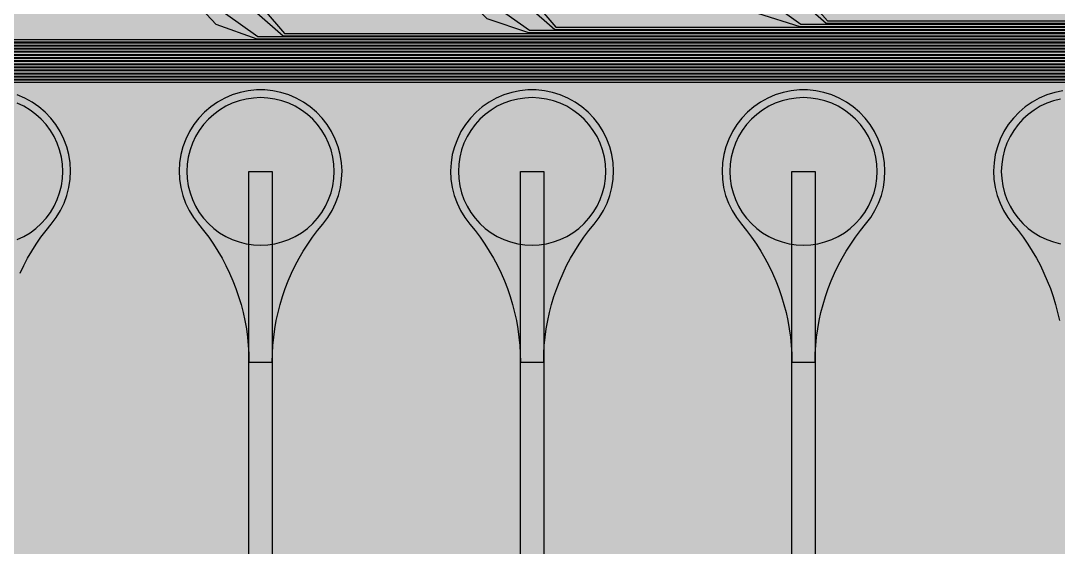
# Model space of a CAD drawing. Header units: metres. Extents: x -7231 to 10969, y -37556 to 1873.
# Drawn here: x 5872 to 7210, y -29525 to -28847 of the extents above; entities that cross this region are included whole.
import ezdxf

# ---------------------------------------------------------------- set-up
doc = ezdxf.new("R2010")
doc.units = ezdxf.units.M
for name, color, linetype in [('Metal1', 4, 'CONTINUOUS'), ('Metal2', 3, 'CONTINUOUS'), ('Polyimide', 7, 'CONTINUOUS'), ('Polyimide_Negative', 5, 'CONTINUOUS')]:
    doc.layers.add(name, color=color, linetype=linetype)

msp = doc.modelspace()

# ---------------------------------------------------------------- hatches: boundary and pattern name
at = {"layer": 'Polyimide'}
msp.add_hatch(color=7, dxfattribs=at).paths.add_polyline_path([(4065.7, -468), (4066.7, -502), (4068.5, -536), (4071.4, -570), (4075.5, -604), (4081, -638), (4088, -672), (4096.5, -706), (4106.6, -740), (4118.3, -774), (4131.6, -808), (4146.5, -842), (4162.9, -876), (4180.7, -910), (4199.8, -944), (4220.2, -978), (4241.7, -1012), (4264.2, -1046), (4287.5, -1080), (4311.5, -1114), (4336, -1148), (4360.9, -1182), (4385.9, -1216), (4410.9, -1250), (4435.7, -1284), (4460.2, -1318), (4484.2, -1352), (4507.5, -1385.9), (4530, -1419.9), (4551.5, -1453.9), (4571.9, -1487.9), (4591.1, -1521.9), (4608.9, -1555.9), (4625.3, -1589.9), (4640.1, -1623.9), (4653.4, -1657.9), (4665.1, -1691.9), (4675.2, -1725.9), (4683.7, -1759.9), (4690.7, -1793.9), (4696.2, -1827.9), (4700.3, -1861.9), (4703.2, -1895.9), (4705.1, -1929.9), (4706.1, -1963.9), (4706.4, -1997.9), (4706.5, -2031.9), (4706.5, -4793), (4710, -4838.4), (4720.2, -4882.7), (4737.1, -4925), (4760.1, -4964.2), (4788.9, -4999.5), (4822.6, -5030), (4860.5, -5055.1), (4901.8, -5074.2), (4901.8, -5074.2), (4970.7, -5105.2), (5034.7, -5145.3), (5092.8, -5193.5), (5143.8, -5249.2), (5186.9, -5311.2), (5221.2, -5378.4), (5246.2, -5449.7), (5261.4, -5523.7), (5266.5, -5599), (5261.4, -5674.3), (5246.2, -5748.3), (5221.2, -5819.6), (5186.9, -5886.8), (5143.8, -5948.8), (5092.8, -6004.5), (5034.7, -6052.7), (4970.7, -6092.8), (4901.8, -6123.8), (4860.5, -6142.9), (4822.6, -6168), (4788.9, -6198.5), (4760.1, -6233.8), (4737.1, -6273), (4720.2, -6315.3), (4710, -6359.6), (4706.5, -6405), (4706.5, -9221.5), (4710, -9266.9), (4720.2, -9311.2), (4737.1, -9353.5), (4760.1, -9392.7), (4788.9, -9428), (4822.6, -9458.5), (4860.5, -9483.6), (4901.8, -9502.7), (4970.7, -9533.7), (5034.7, -9573.8), (5092.8, -9622), (5143.8, -9677.7), (5186.9, -9739.7), (5221.2, -9806.9), (5246.2, -9878.2), (5261.4, -9952.2), (5266.5, -10027.5), (5261.4, -10102.8), (5246.2, -10176.8), (5221.2, -10248.1), (5186.9, -10315.3), (5143.8, -10377.3), (5092.8, -10433), (5034.7, -10481.2), (4970.7, -10521.3), (4901.8, -10552.3), (4860.5, -10571.4), (4822.6, -10596.5), (4788.9, -10627), (4760.1, -10662.3), (4737.1, -10701.5), (4720.2, -10743.8), (4710, -10788.1), (4706.5, -10833.5), (4706.5, -13650), (4710, -13695.4), (4720.2, -13739.7), (4737.1, -13782), (4760.1, -13821.2), (4788.9, -13856.5), (4822.6, -13887), (4860.5, -13912.1), (4901.8, -13931.2), (4970.7, -13962.2), (5034.7, -14002.2), (5092.8, -14050.5), (5143.8, -14106.2), (5186.9, -14168.2), (5221.2, -14235.4), (5246.2, -14306.7), (5261.4, -14380.7), (5266.5, -14456), (5261.4, -14531.3), (5246.2, -14605.3), (5221.2, -14676.5), (5186.9, -14743.8), (5143.8, -14805.8), (5092.8, -14861.5), (5034.7, -14909.7), (4970.7, -14949.8), (4901.8, -14980.8), (4860.5, -14999.9), (4822.6, -15025), (4788.9, -15055.5), (4760.1, -15090.8), (4737.1, -15130), (4720.2, -15172.3), (4710, -15216.6), (4706.5, -15262), (4706.5, -15456), (4720.9, -15750), (4764.1, -16041.3), (4835.7, -16326.8), (4934.9, -16604), (5060.7, -16870.2), (5212.1, -17122.7), (5387.5, -17359.2), (5585.2, -17577.3), (5803.3, -17775), (6039.8, -17950.4), (6292.3, -18101.8), (6558.4, -18227.6), (6835.6, -18326.8), (7121.2, -18398.3), (7412.4, -18441.5), (7706.5, -18456), (9969, -18456), (10047.4, -18459.8), (10125.1, -18471.4), (10201.2, -18490.4), (10275.2, -18516.9), (10346.1, -18550.5), (10413.5, -18590.8), (10476.5, -18637.6), (10534.7, -18690.3), (10587.4, -18748.5), (10634.2, -18811.5), (10674.5, -18878.9), (10708.1, -18949.8), (10734.6, -19023.8), (10753.6, -19099.9), (10765.2, -19177.6), (10769, -19256), (10769, -20895.8), (10730.2, -20951.4), (10694.6, -21009.1), (10662.2, -21068.6), (10633.2, -21129.9), (10607.6, -21192.7), (10585.5, -21256.7), (10566.9, -21322), (10552, -21388.1), (10540.8, -21455), (10533.4, -21522.3), (10529.6, -21590), (10529.6, -21657.8), (10533.4, -21725.5), (10540.8, -21792.9), (10552, -21859.7), (10566.9, -21925.9), (10585.5, -21991.1), (10607.6, -22055.2), (10633.2, -22117.9), (10662.2, -22179.2), (10694.6, -22238.7), (10730.2, -22296.4), (10769, -22352), (10769, -32454.2), (10728.7, -32510.5), (10691.7, -32568.9), (10658, -32629.3), (10627.8, -32691.6), (10601.2, -32755.4), (10578.2, -32820.7), (10558.9, -32887.1), (10543.4, -32954.5), (10531.8, -33022.7), (10524, -33091.4), (10520.1, -33160.5), (10520.1, -33229.7), (10524, -33298.8), (10531.8, -33367.5), (10543.4, -33435.7), (10558.9, -33503.1), (10578.2, -33569.5), (10601.2, -33634.8), (10627.8, -33698.6), (10658, -33760.8), (10691.7, -33821.3), (10728.7, -33879.7), (10769, -33936), (10769, -36556), (10765.2, -36634.4), (10753.6, -36712.1), (10734.6, -36788.2), (10708.1, -36862.1), (10674.5, -36933.1), (10634.2, -37000.5), (10587.4, -37063.5), (10534.7, -37121.7), (10476.5, -37174.4), (10413.5, -37221.2), (10346.1, -37261.5), (10275.2, -37295.1), (10201.2, -37321.6), (10125.1, -37340.6), (10047.4, -37352.1), (9969, -37356), (-6231, -37356), (-6309.4, -37352.1), (-6387.1, -37340.6), (-6463.2, -37321.6), (-6537.2, -37295.1), (-6608.1, -37261.5), (-6675.5, -37221.2), (-6738.5, -37174.4), (-6796.7, -37121.7), (-6849.4, -37063.5), (-6896.2, -37000.5), (-6936.5, -36933.1), (-6970.1, -36862.1), (-6996.6, -36788.2), (-7015.6, -36712.1), (-7027.2, -36634.4), (-7031, -36556), (-7031, -33936), (-6990.7, -33879.8), (-6953.7, -33821.3), (-6920, -33760.9), (-6889.8, -33698.6), (-6863.2, -33634.8), (-6840.2, -33569.5), (-6820.9, -33503.1), (-6805.4, -33435.7), (-6793.7, -33367.5), (-6785.9, -33298.8), (-6782, -33229.7), (-6782, -33160.5), (-6785.9, -33091.4), (-6793.7, -33022.7), (-6805.4, -32954.5), (-6820.9, -32887.1), (-6840.2, -32820.6), (-6863.2, -32755.4), (-6889.8, -32691.5), (-6920, -32629.3), (-6953.7, -32568.9), (-6990.7, -32510.4), (-7031, -32454.2), (-7031, -22364.8), (-6990.7, -22308.6), (-6953.7, -22250.1), (-6920, -22189.7), (-6889.8, -22127.5), (-6863.2, -22063.6), (-6840.2, -21998.4), (-6820.9, -21931.9), (-6805.4, -21864.5), (-6793.7, -21796.3), (-6785.9, -21727.6), (-6782, -21658.5), (-6782, -21589.3), (-6785.9, -21520.3), (-6793.7, -21451.5), (-6805.4, -21383.3), (-6820.9, -21315.9), (-6840.2, -21249.5), (-6863.2, -21184.2), (-6889.8, -21120.4), (-6920, -21058.1), (-6953.7, -20997.7), (-6990.7, -20939.3), (-7031, -20883), (-7031, -19256), (-7027.2, -19177.6), (-7015.6, -19099.9), (-6996.6, -19023.8), (-6970.1, -18949.8), (-6936.5, -18878.9), (-6896.2, -18811.5), (-6849.4, -18748.5), (-6796.7, -18690.3), (-6738.5, -18637.6), (-6675.5, -18590.8), (-6608.1, -18550.5), (-6537.2, -18516.9), (-6463.2, -18490.4), (-6387.1, -18471.4), (-6309.4, -18459.8), (-6231, -18456), (-3968.5, -18456), (-3674.4, -18441.5), (-3383.2, -18398.3), (-3097.6, -18326.8), (-2820.4, -18227.6), (-2554.3, -18101.8), (-2301.8, -17950.4), (-2065.3, -17775), (-1847.2, -17577.3), (-1649.5, -17359.2), (-1474.1, -17122.7), (-1322.7, -16870.2), (-1196.9, -16604), (-1097.7, -16326.8), (-1026.1, -16041.3), (-982.9, -15750), (-968.5, -15456), (-968.5, -15262), (-972, -15216.6), (-982.2, -15172.3), (-999.1, -15130), (-1022.1, -15090.8), (-1050.9, -15055.5), (-1084.6, -15025), (-1122.5, -14999.9), (-1163.8, -14980.8), (-1232.7, -14949.8), (-1296.7, -14909.7), (-1354.8, -14861.5), (-1405.8, -14805.8), (-1448.9, -14743.8), (-1483.2, -14676.5), (-1508.2, -14605.3), (-1523.4, -14531.3), (-1528.5, -14456), (-1523.4, -14380.7), (-1508.2, -14306.7), (-1483.2, -14235.4), (-1448.9, -14168.2), (-1405.8, -14106.2), (-1354.8, -14050.5), (-1296.7, -14002.2), (-1232.7, -13962.2), (-1163.8, -13931.2), (-1122.5, -13912.1), (-1084.6, -13887), (-1050.9, -13856.5), (-1022.1, -13821.2), (-999.1, -13782), (-982.2, -13739.7), (-972, -13695.4), (-968.5, -13650), (-968.5, -12309.6), (-972, -12264.3), (-982.2, -12219.9), (-999.1, -12177.7), (-1022.1, -12138.5), (-1050.9, -12103.2), (-1084.6, -12072.6), (-1122.5, -12047.5), (-1163.8, -12028.5), (-1232.7, -11997.4), (-1296.7, -11957.4), (-1354.8, -11909.1), (-1405.8, -11853.5), (-1448.9, -11791.5), (-1483.2, -11724.2), (-1508.2, -11653), (-1523.4, -11579), (-1528.5, -11503.7), (-1523.4, -11428.3), (-1508.2, -11354.4), (-1483.2, -11283.1), (-1448.9, -11215.9), (-1405.8, -11153.8), (-1354.8, -11098.2), (-1296.7, -11049.9), (-1232.7, -11009.9), (-1163.8, -10978.8), (-1122.5, -10959.8), (-1084.6, -10934.7), (-1050.9, -10904.1), (-1022.1, -10868.9), (-999.1, -10829.6), (-982.2, -10787.4), (-972, -10743), (-968.5, -10697.7), (-968.5, -9357.3), (-972, -9311.9), (-982.2, -9267.6), (-999.1, -9225.4), (-1022.1, -9186.1), (-1050.9, -9150.8), (-1084.6, -9120.3), (-1122.5, -9095.2), (-1163.8, -9076.2), (-1163.8, -9076.2), (-1232.7, -9045.1), (-1296.7, -9005.1), (-1354.8, -8956.8), (-1405.8, -8901.1), (-1448.9, -8839.1), (-1483.2, -8771.9), (-1508.2, -8700.6), (-1523.4, -8626.7), (-1528.5, -8551.3), (-1523.4, -8476), (-1508.2, -8402), (-1483.2, -8330.8), (-1448.9, -8263.5), (-1405.8, -8201.5), (-1354.8, -8145.9), (-1296.7, -8097.6), (-1232.7, -8057.6), (-1163.8, -8026.5), (-1163.8, -8026.5), (-1122.5, -8007.4), (-1084.6, -7982.4), (-1050.9, -7951.8), (-1022.1, -7916.5), (-999.1, -7877.3), (-982.2, -7835), (-972, -7790.7), (-968.5, -7745.4), (-968.5, -6405), (-972, -6359.6), (-982.2, -6315.3), (-999.1, -6273), (-1022.1, -6233.8), (-1050.9, -6198.5), (-1084.6, -6168), (-1122.5, -6142.9), (-1163.8, -6123.8), (-1163.8, -6123.8), (-1232.7, -6092.8), (-1296.7, -6052.7), (-1354.8, -6004.5), (-1405.8, -5948.8), (-1448.9, -5886.8), (-1483.2, -5819.6), (-1508.2, -5748.3), (-1523.4, -5674.3), (-1528.5, -5599), (-1523.4, -5523.7), (-1508.2, -5449.7), (-1483.2, -5378.4), (-1448.9, -5311.2), (-1405.8, -5249.2), (-1354.8, -5193.5), (-1296.7, -5145.3), (-1232.7, -5105.2), (-1163.8, -5074.2), (-1163.8, -5074.2), (-1122.5, -5055.1), (-1084.6, -5030), (-1050.9, -4999.5), (-1022.1, -4964.2), (-999.1, -4925), (-982.2, -4882.7), (-972, -4838.4), (-968.5, -4793), (-968.5, -2031.9), (-968.4, -1997.9), (-968.1, -1963.9), (-967.1, -1929.9), (-965.2, -1895.9), (-962.2, -1861.9), (-958, -1827.9), (-952.4, -1793.9), (-945.3, -1759.9), (-936.6, -1725.9), (-926.4, -1691.9), (-914.4, -1657.9), (-900.9, -1623.9), (-885.7, -1589.9), (-869.1, -1555.9), (-850.9, -1521.9), (-831.4, -1487.9), (-810.6, -1453.9), (-788.7, -1419.9), (-765.8, -1385.9), (-742.1, -1352), (-717.6, -1318), (-692.7, -1284), (-667.4, -1250), (-641.9, -1216), (-616.4, -1182), (-591.1, -1148), (-566.1, -1114), (-541.7, -1080), (-517.9, -1046), (-495, -1012), (-473.1, -978), (-452.4, -944), (-432.8, -910), (-414.7, -876), (-398, -842), (-382.9, -808), (-369.3, -774), (-357.4, -740), (-347.1, -706), (-338.4, -672), (-331.3, -638), (-325.7, -604), (-321.5, -570), (-318.6, -536), (-316.7, -502), (-315.7, -468), (-315.3, -434), (-315.2, -400), (-315.2, 401), (-315.2, 451), (-315.2, 1644), (-270.2, 1644), (-270, 1637.1), (-269.4, 1630.3), (-268.2, 1623.5), (-266.7, 1616.8), (-264.7, 1610.2), (-262.3, 1603.8), (-259.4, 1597.6), (-256.2, 1591.5), (-252.6, 1585.7), (-248.6, 1580.1), (-244.2, 1574.8), (-239.5, 1569.8), (-234.5, 1565.1), (-229.2, 1560.7), (-223.6, 1556.7), (-217.8, 1553.1), (-211.7, 1549.8), (-205.4, 1547), (-199, 1544.6), (-192.4, 1542.6), (-185.7, 1541), (-179, 1539.9), (-172.1, 1539.2), (-165.2, 1539), (-158.4, 1539.2), (-151.5, 1539.9), (-144.8, 1541), (-138.1, 1542.6), (-131.5, 1544.6), (-125.1, 1547), (-118.8, 1549.8), (-112.8, 1553.1), (-106.9, 1556.7), (-101.3, 1560.7), (-96, 1565.1), (-91, 1569.8), (-86.3, 1574.8), (-81.9, 1580.1), (-77.9, 1585.7), (-74.3, 1591.5), (-71.1, 1597.6), (-68.2, 1603.8), (-65.8, 1610.2), (-63.8, 1616.8), (-62.3, 1623.5), (-61.1, 1630.3), (-60.5, 1637.1), (-60.2, 1644), (1853, 1644), (1853, 1573), (3815.2, 1573), (3815.5, 1579.5), (3816.1, 1586.1), (3817.2, 1592.5), (3818.7, 1598.9), (3820.6, 1605.1), (3822.9, 1611.3), (3825.6, 1617.2), (3828.6, 1623), (3832.1, 1628.6), (3835.9, 1633.9), (3840.1, 1638.9), (3844.5, 1643.7), (3849.3, 1648.2), (3854.4, 1652.3), (3859.7, 1656.1), (3865.2, 1659.6), (3871, 1662.7), (3877, 1665.4), (3883.1, 1667.7), (3889.4, 1669.6), (3895.7, 1671.1), (3902.2, 1672.1), (3908.7, 1672.8), (3915.2, 1673), (3921.8, 1672.8), (3928.3, 1672.1), (3934.8, 1671.1), (3941.1, 1669.6), (3947.4, 1667.7), (3953.5, 1665.4), (3959.5, 1662.7), (3965.2, 1659.6), (3970.8, 1656.1), (3976.1, 1652.3), (3981.2, 1648.2), (3986, 1643.7), (3990.4, 1638.9), (3994.6, 1633.9), (3998.4, 1628.6), (4001.9, 1623), (4004.9, 1617.2), (4007.6, 1611.3), (4009.9, 1605.1), (4011.8, 1598.9), (4013.3, 1592.5), (4014.4, 1586.1), (4015, 1579.5), (4015.2, 1573), (4065.2, 1573), (4065.2, 451), (4065.2, 401), (4065.2, -400), (4065.3, -434), (4065.7, -468)])

# ---------------------------------------------------------------- linework, layer by layer
at = {"layer": 'Metal1'}
for points in [[(2432.8, -19211.9), (2432.8, -30154.3), (2461.7, -30183.2), (9402.8, -30183.2), (9431.8, -30154.3), (9431.8, -28879.7), (9402.8, -28850.7), (6910.8, -28850.7), (6876.7, -28821), (6866.5, -28675.3), (6866.5, -27931), (6896.5, -27931), (6896.5, -28675.3), (6886.3, -28817), (6912.2, -28847.2), (9404.2, -28847.2), (9435.2, -28878.3), (9435.2, -30155.7), (9404.2, -30186.8), (2460.3, -30186.8), (2429.2, -30155.7), (2429.2, -19211.9)], [(2440.8, -19211.9), (2440.8, -30146.3), (2469.7, -30175.2), (9394.8, -30175.2), (9423.8, -30146.3), (9423.8, -28887.7), (9394.8, -28858.8), (6560.8, -28858.8), (6526.8, -28829), (6516.5, -28681.7), (6516.5, -27931), (6546.5, -27931), (6546.5, -28681.7), (6536.2, -28825), (6562.2, -28855.2), (9396.2, -28855.2), (9427.3, -28886.3), (9427.3, -30147.7), (9396.2, -30178.7), (2468.3, -30178.7), (2437.2, -30147.7), (2437.2, -19211.9)], [(2448.7, -19211.9), (2448.7, -30138.3), (2477.7, -30167.2), (9386.8, -30167.2), (9415.8, -30138.3), (9415.8, -28895.7), (9386.8, -28866.8), (6210.8, -28866.8), (6176.8, -28837), (6166.5, -28688.1), (6166.5, -27931), (6196.5, -27931), (6196.5, -28688.1), (6186.2, -28833), (6212.2, -28863.2), (9388.2, -28863.2), (9419.2, -28894.3), (9419.2, -30139.7), (9388.2, -30170.7), (2476.3, -30170.7), (2445.2, -30139.7), (2445.2, -19211.9)], [(2456.7, -19211.9), (2456.7, -30130.3), (2485.7, -30159.2), (9378.8, -30159.2), (9407.8, -30130.3), (9407.8, -28903.7), (9378.8, -28874.7), (5860.8, -28874.7), (5826.8, -28844.9), (5816.5, -28694.5), (5816.5, -27931), (5846.5, -27931), (5846.5, -28694.5), (5836.2, -28841.1), (5862.2, -28871.2), (9380.2, -28871.2), (9411.3, -28902.3), (9411.3, -30131.7), (9380.2, -30162.7), (2484.3, -30162.7), (2453.2, -30131.7), (2453.2, -19211.9)], [(2464.7, -19211.9), (2464.7, -30122.3), (2493.7, -30151.2), (9370.8, -30151.2), (9399.8, -30122.3), (9399.8, -28911.7), (9370.8, -28882.7), (5510.8, -28882.7), (5476.8, -28852.9), (5466.5, -28700.9), (5466.5, -27931), (5496.5, -27931), (5496.5, -28700.9), (5486.2, -28849.1), (5512.2, -28879.2), (9372.2, -28879.2), (9403.2, -28910.3), (9403.2, -30123.7), (9372.2, -30154.8), (2492.3, -30154.8), (2461.2, -30123.7), (2461.2, -19211.9)], [(2472.7, -19211.9), (2472.7, -30114.3), (2501.7, -30143.2), (9362.8, -30143.2), (9391.8, -30114.3), (9391.8, -28919.7), (9362.8, -28890.8), (5160.8, -28890.8), (5126.9, -28860.9), (5116.5, -28707.3), (5116.5, -27931), (5146.5, -27931), (5146.5, -28707.3), (5136.1, -28857.1), (5162.2, -28887.2), (9364.2, -28887.2), (9395.3, -28918.3), (9395.3, -30115.7), (9364.2, -30146.7), (2500.3, -30146.7), (2469.2, -30115.7), (2469.2, -19211.9)], [(2480.7, -19211.9), (2480.7, -30106.3), (2509.7, -30135.2), (9354.8, -30135.2), (9383.8, -30106.3), (9383.8, -28927.7), (9354.8, -28898.8), (4810.8, -28898.8), (4776.9, -28868.9), (4766.5, -28713.7), (4766.5, -27931), (4796.5, -27931), (4796.5, -28713.7), (4786.1, -28865.1), (4812.2, -28895.2), (9356.2, -28895.2), (9387.2, -28926.3), (9387.2, -30107.7), (9356.2, -30138.7), (2508.3, -30138.7), (2477.2, -30107.7), (2477.2, -19211.9)], [(2488.7, -19211.9), (2488.7, -30098.3), (2517.7, -30127.2), (9346.8, -30127.2), (9375.8, -30098.3), (9375.8, -28935.7), (9346.8, -28906.7), (4460.8, -28906.7), (4426.9, -28876.9), (4416.5, -28720.1), (4416.5, -27931), (4446.5, -27931), (4446.5, -28720.1), (4436.1, -28873.1), (4462.2, -28903.2), (9348.2, -28903.2), (9379.3, -28934.3), (9379.3, -30099.7), (9348.2, -30130.7), (2516.3, -30130.7), (2485.2, -30099.7), (2485.2, -19211.9)], [(2496.7, -19211.9), (2496.7, -30090.3), (2525.7, -30119.2), (9338.8, -30119.2), (9367.8, -30090.3), (9367.8, -28943.7), (9338.8, -28914.7), (4110.8, -28914.7), (4076.9, -28884.9), (4066.5, -28726.5), (4066.5, -27931), (4096.5, -27931), (4096.5, -28726.5), (4086.1, -28881.1), (4112.2, -28911.2), (9340.2, -28911.2), (9371.2, -28942.3), (9371.2, -30091.7), (9340.2, -30122.8), (2524.3, -30122.8), (2493.2, -30091.7), (2493.2, -19211.9)], [(2504.7, -19211.9), (2504.7, -30082.3), (2533.7, -30111.2), (9330.8, -30111.2), (9359.8, -30082.3), (9359.8, -28951.7), (9330.8, -28922.8), (3760.8, -28922.8), (3726.9, -28892.9), (3716.5, -28732.9), (3716.5, -27931), (3746.5, -27931), (3746.5, -28732.9), (3736.1, -28889.1), (3762.2, -28919.2), (9332.2, -28919.2), (9363.3, -28950.3), (9363.3, -30083.7), (9332.2, -30114.7), (2532.3, -30114.7), (2501.2, -30083.7), (2501.2, -19211.9)], [(2560.7, -19211.9), (2560.7, -30026.3), (2589.7, -30055.2), (6850.8, -30055.2), (6877, -30025.1), (6866.5, -29863.7), (6866.5, -29041), (6896.5, -29041), (6896.5, -29863.7), (6886, -30028.9), (6852.2, -30058.8), (2588.3, -30058.8), (2557.2, -30027.7), (2557.2, -19211.9)], [(2568.7, -19211.9), (2568.7, -30018.3), (2597.7, -30047.2), (6500.8, -30047.2), (6527, -30017.1), (6516.5, -29857.3), (6516.5, -29041), (6546.5, -29041), (6546.5, -29857.3), (6536, -30020.9), (6502.2, -30050.8), (2596.3, -30050.8), (2565.2, -30019.7), (2565.2, -19211.9)], [(2576.7, -19211.9), (2576.7, -30010.3), (2605.7, -30039.2), (6150.8, -30039.2), (6177, -30009.1), (6166.5, -29850.9), (6166.5, -29041), (6196.5, -29041), (6196.5, -29850.9), (6186, -30012.9), (6152.2, -30042.7), (2604.3, -30042.7), (2573.2, -30011.7), (2573.2, -19211.9)], [(5871.5, -29172.1), (5876.1, -29162.4), (5881.2, -29152.9), (5886.6, -29143.6), (5892.3, -29134.6), (5898.4, -29125.8), (5904.9, -29117.2), (5911.6, -29108.9), (5918.1, -29100.4), (5923.6, -29091.4), (5928.2, -29081.8), (5931.9, -29071.9), (5934.5, -29061.6), (5936, -29051.1), (5936.5, -29040.5), (5935.9, -29029.9), (5934.3, -29019.4), (5931.6, -29009.2), (5927.8, -28999.3), (5923.1, -28989.8), (5917.5, -28980.8), (5911, -28972.4), (5903.7, -28964.7), (5895.6, -28957.8), (5886.9, -28951.8), (5877.6, -28946.7), (5867.9, -28942.5)], [(7215.6, -28937.2), (7205.3, -28939.3), (7195.1, -28942.5), (7185.4, -28946.7), (7176.1, -28951.8), (7167.4, -28957.8), (7159.3, -28964.7), (7152, -28972.4), (7145.5, -28980.8), (7139.9, -28989.8), (7135.2, -28999.3), (7131.4, -29009.2), (7128.7, -29019.4), (7127.1, -29029.9), (7126.5, -29040.5), (7127, -29051.1), (7128.5, -29061.6), (7131.1, -29071.9), (7134.8, -29081.8), (7139.4, -29091.4), (7144.9, -29100.4), (7151.4, -29108.9), (7158.1, -29117.2), (7164.6, -29125.8), (7170.7, -29134.6), (7176.4, -29143.6), (7181.8, -29152.9), (7186.9, -29162.4), (7191.5, -29172.1), (7195.8, -29181.9), (7199.7, -29191.9), (7203.2, -29202.1), (7206.3, -29212.4), (7209, -29222.7), (7211.3, -29233.2)]]:
    msp.add_lwpolyline(points, dxfattribs=at)
for points in [[(6196.5, -29286.6), (6196.7, -29275.8), (6197.3, -29265.1), (6198.4, -29254.4), (6199.8, -29243.8), (6201.7, -29233.2), (6204, -29222.7), (6206.7, -29212.4), (6209.8, -29202.1), (6213.3, -29191.9), (6217.2, -29181.9), (6221.5, -29172.1), (6226.1, -29162.4), (6231.2, -29152.9), (6236.6, -29143.6), (6242.3, -29134.6), (6248.4, -29125.8), (6254.9, -29117.2), (6261.6, -29108.9), (6268.1, -29100.4), (6273.6, -29091.4), (6278.2, -29081.8), (6281.9, -29071.9), (6284.5, -29061.6), (6286, -29051.1), (6286.5, -29040.5), (6285.9, -29029.9), (6284.3, -29019.4), (6281.6, -29009.2), (6277.8, -28999.3), (6273.1, -28989.8), (6267.5, -28980.8), (6261, -28972.4), (6253.7, -28964.7), (6245.6, -28957.8), (6236.9, -28951.8), (6227.6, -28946.7), (6217.9, -28942.5), (6207.7, -28939.3), (6197.4, -28937.2), (6186.8, -28936.1), (6176.2, -28936.1), (6165.6, -28937.2), (6155.3, -28939.3), (6145.1, -28942.5), (6135.4, -28946.7), (6126.1, -28951.8), (6117.4, -28957.8), (6109.3, -28964.7), (6102, -28972.4), (6095.5, -28980.8), (6089.9, -28989.8), (6085.2, -28999.3), (6081.4, -29009.2), (6078.7, -29019.4), (6077.1, -29029.9), (6076.5, -29040.5), (6077, -29051.1), (6078.5, -29061.6), (6081.1, -29071.9), (6084.8, -29081.8), (6089.4, -29091.4), (6094.9, -29100.4), (6101.4, -29108.9), (6108.1, -29117.2), (6114.6, -29125.8), (6120.7, -29134.6), (6126.4, -29143.6), (6131.8, -29152.9), (6136.9, -29162.4), (6141.5, -29172.1), (6145.8, -29181.9), (6149.7, -29191.9), (6153.2, -29202.1), (6156.3, -29212.4), (6159, -29222.7), (6161.3, -29233.2), (6163.2, -29243.8), (6164.6, -29254.4), (6165.7, -29265.1), (6166.3, -29275.8), (6166.5, -29286.6), (6196.5, -29286.6)], [(6546.5, -29286.6), (6546.7, -29275.8), (6547.3, -29265.1), (6548.4, -29254.4), (6549.8, -29243.8), (6551.7, -29233.2), (6554, -29222.7), (6556.7, -29212.4), (6559.8, -29202.1), (6563.3, -29191.9), (6567.2, -29181.9), (6571.5, -29172.1), (6576.1, -29162.4), (6581.2, -29152.9), (6586.6, -29143.6), (6592.3, -29134.6), (6598.4, -29125.8), (6604.9, -29117.2), (6611.6, -29108.9), (6618.1, -29100.4), (6623.6, -29091.4), (6628.2, -29081.8), (6631.9, -29071.9), (6634.5, -29061.6), (6636, -29051.1), (6636.5, -29040.5), (6635.9, -29029.9), (6634.3, -29019.4), (6631.6, -29009.2), (6627.8, -28999.3), (6623.1, -28989.8), (6617.5, -28980.8), (6611, -28972.4), (6603.7, -28964.7), (6595.6, -28957.8), (6586.9, -28951.8), (6577.6, -28946.7), (6567.9, -28942.5), (6557.7, -28939.3), (6547.4, -28937.2), (6536.8, -28936.1), (6526.2, -28936.1), (6515.6, -28937.2), (6505.3, -28939.3), (6495.1, -28942.5), (6485.4, -28946.7), (6476.1, -28951.8), (6467.4, -28957.8), (6459.3, -28964.7), (6452, -28972.4), (6445.5, -28980.8), (6439.9, -28989.8), (6435.2, -28999.3), (6431.4, -29009.2), (6428.7, -29019.4), (6427.1, -29029.9), (6426.5, -29040.5), (6427, -29051.1), (6428.5, -29061.6), (6431.1, -29071.9), (6434.8, -29081.8), (6439.4, -29091.4), (6444.9, -29100.4), (6451.4, -29108.9), (6458.1, -29117.2), (6464.6, -29125.8), (6470.7, -29134.6), (6476.4, -29143.6), (6481.8, -29152.9), (6486.9, -29162.4), (6491.5, -29172.1), (6495.8, -29181.9), (6499.7, -29191.9), (6503.2, -29202.1), (6506.3, -29212.4), (6509, -29222.7), (6511.3, -29233.2), (6513.2, -29243.8), (6514.6, -29254.4), (6515.7, -29265.1), (6516.3, -29275.8), (6516.5, -29286.6), (6546.5, -29286.6)], [(6896.5, -29286.6), (6896.7, -29275.8), (6897.3, -29265.1), (6898.4, -29254.4), (6899.8, -29243.8), (6901.7, -29233.2), (6904, -29222.7), (6906.7, -29212.4), (6909.8, -29202.1), (6913.3, -29191.9), (6917.2, -29181.9), (6921.5, -29172.1), (6926.1, -29162.4), (6931.2, -29152.9), (6936.6, -29143.6), (6942.3, -29134.6), (6948.4, -29125.8), (6954.9, -29117.2), (6961.6, -29108.9), (6968.1, -29100.4), (6973.6, -29091.4), (6978.2, -29081.8), (6981.9, -29071.9), (6984.5, -29061.6), (6986, -29051.1), (6986.5, -29040.5), (6985.9, -29029.9), (6984.3, -29019.4), (6981.6, -29009.2), (6977.8, -28999.3), (6973.1, -28989.8), (6967.5, -28980.8), (6961, -28972.4), (6953.7, -28964.7), (6945.6, -28957.8), (6936.9, -28951.8), (6927.6, -28946.7), (6917.9, -28942.5), (6907.7, -28939.3), (6897.4, -28937.2), (6886.8, -28936.1), (6876.2, -28936.1), (6865.6, -28937.2), (6855.3, -28939.3), (6845.1, -28942.5), (6835.4, -28946.7), (6826.1, -28951.8), (6817.4, -28957.8), (6809.3, -28964.7), (6802, -28972.4), (6795.5, -28980.8), (6789.9, -28989.8), (6785.2, -28999.3), (6781.4, -29009.2), (6778.7, -29019.4), (6777.1, -29029.9), (6776.5, -29040.5), (6777, -29051.1), (6778.5, -29061.6), (6781.1, -29071.9), (6784.8, -29081.8), (6789.4, -29091.4), (6794.9, -29100.4), (6801.4, -29108.9), (6808.1, -29117.2), (6814.6, -29125.8), (6820.7, -29134.6), (6826.4, -29143.6), (6831.8, -29152.9), (6836.9, -29162.4), (6841.5, -29172.1), (6845.8, -29181.9), (6849.7, -29191.9), (6853.2, -29202.1), (6856.3, -29212.4), (6859, -29222.7), (6861.3, -29233.2), (6863.2, -29243.8), (6864.6, -29254.4), (6865.7, -29265.1), (6866.3, -29275.8), (6866.5, -29286.6), (6896.5, -29286.6)]]:
    msp.add_lwpolyline(points, close=True, dxfattribs=at)
at = {"layer": 'Metal2'}
for points in [[(2436.7, -19211.9), (2436.7, -30150.3), (2465.7, -30179.2), (9398.8, -30179.2), (9427.8, -30150.3), (9427.8, -28883.7), (9398.8, -28854.7), (6877.3, -28854.7), (6822.7, -28837.4), (6798.7, -28814.3), (6694.6, -28680.2), (6718.4, -28661.8), (6822.4, -28795.9), (6835.9, -28821.2), (6878.1, -28851.2), (9400.2, -28851.2), (9431.2, -28882.3), (9431.2, -30151.7), (9400.2, -30182.7), (2464.3, -30182.7), (2433.2, -30151.7), (2433.2, -19211.9)], [(2444.7, -19211.9), (2444.7, -30142.3), (2473.7, -30171.2), (9390.8, -30171.2), (9419.8, -30142.3), (9419.8, -28891.7), (9390.8, -28862.7), (6527.3, -28862.7), (6473.5, -28844.5), (6445.7, -28816.2), (6344.5, -28679.9), (6368.5, -28662.1), (6469.8, -28798.3), (6486.2, -28829.4), (6528.1, -28859.2), (9392.2, -28859.2), (9423.2, -28890.3), (9423.2, -30143.7), (9392.2, -30174.8), (2472.3, -30174.8), (2441.2, -30143.7), (2441.2, -19211.9)], [(2452.7, -19211.9), (2452.7, -30134.3), (2481.7, -30163.2), (9382.8, -30163.2), (9411.8, -30134.3), (9411.8, -28899.7), (9382.8, -28870.8), (6177.3, -28870.8), (6124.2, -28851.6), (6092.8, -28817.9), (5994.3, -28679.7), (6018.7, -28662.3), (6117.3, -28800.5), (6136.4, -28837.5), (6178.1, -28867.2), (9384.2, -28867.2), (9415.2, -28898.3), (9415.2, -30135.7), (9384.2, -30166.7), (2480.3, -30166.7), (2449.2, -30135.7), (2449.2, -19211.9)], [(2460.7, -19211.9), (2460.7, -30126.3), (2489.7, -30155.2), (9374.8, -30155.2), (9403.8, -30126.3), (9403.8, -28907.7), (9374.8, -28878.8), (5827.3, -28878.8), (5774.9, -28858.8), (5740.1, -28819.5), (5644.1, -28679.5), (5668.9, -28662.5), (5764.8, -28802.5), (5786.6, -28845.7), (5828.1, -28875.2), (9376.2, -28875.2), (9407.2, -28906.3), (9407.2, -30127.7), (9376.2, -30158.7), (2488.3, -30158.7), (2457.2, -30127.7), (2457.2, -19211.9)], [(2468.7, -19211.9), (2468.7, -30118.3), (2497.7, -30147.2), (9366.8, -30147.2), (9395.8, -30118.3), (9395.8, -28915.7), (9366.8, -28886.7), (5477.3, -28886.7), (5425.5, -28866.2), (5387.4, -28820.9), (5294, -28679.3), (5319, -28662.7), (5412.5, -28804.4), (5436.9, -28853.8), (5478.2, -28883.2), (9368.2, -28883.2), (9399.2, -28914.3), (9399.2, -30119.7), (9368.2, -30150.7), (2496.3, -30150.7), (2465.2, -30119.7), (2465.2, -19211.9)], [(2476.7, -19211.9), (2476.7, -30110.3), (2505.7, -30139.2), (9358.8, -30139.2), (9387.8, -30110.3), (9387.8, -28923.7), (9358.8, -28894.7), (5127.3, -28894.7), (5076.1, -28873.5), (5034.9, -28822.2), (4943.8, -28679.1), (4969.2, -28662.9), (5060.2, -28806.1), (5087.1, -28861.8), (5128.2, -28891.2), (9360.2, -28891.2), (9391.2, -28922.3), (9391.2, -30111.7), (9360.2, -30142.8), (2504.3, -30142.8), (2473.2, -30111.7), (2473.2, -19211.9)], [(2484.7, -19211.9), (2484.7, -30102.3), (2513.7, -30131.2), (9350.8, -30131.2), (9379.8, -30102.3), (9379.8, -28931.7), (9350.8, -28902.8), (4777.3, -28902.8), (4726.7, -28881), (4682.5, -28823.5), (4593.7, -28678.8), (4619.3, -28663.2), (4708.1, -28807.8), (4737.3, -28869.9), (4778.2, -28899.2), (9352.2, -28899.2), (9383.2, -28930.3), (9383.2, -30103.7), (9352.2, -30134.7), (2512.3, -30134.7), (2481.2, -30103.7), (2481.2, -19211.9)], [(2492.7, -19211.9), (2492.7, -30094.3), (2521.7, -30123.2), (9342.8, -30123.2), (9371.8, -30094.3), (9371.8, -28939.7), (9342.8, -28910.8), (4427.2, -28910.8), (4377.3, -28888.4), (4330.2, -28824.6), (4243.6, -28678.7), (4269.4, -28663.3), (4356, -28809.3), (4387.6, -28878), (4428.2, -28907.2), (9344.2, -28907.2), (9375.2, -28938.3), (9375.2, -30095.7), (9344.2, -30126.7), (2520.3, -30126.7), (2489.2, -30095.7), (2489.2, -19211.9)], [(2500.7, -19211.9), (2500.7, -30086.3), (2529.7, -30115.2), (9334.8, -30115.2), (9363.8, -30086.3), (9363.8, -28947.7), (9334.8, -28918.7), (4077.2, -28918.7), (4027.8, -28896), (3978, -28825.6), (3893.5, -28678.5), (3919.5, -28663.5), (4004, -28810.7), (4037.8, -28886), (4078.2, -28915.2), (9336.2, -28915.2), (9367.2, -28946.3), (9367.2, -30087.7), (9336.2, -30118.7), (2528.3, -30118.7), (2497.2, -30087.7), (2497.2, -19211.9)], [(2508.7, -19211.9), (2508.7, -30078.3), (2537.7, -30107.2), (9326.8, -30107.2), (9355.8, -30078.3), (9355.8, -28955.7), (9326.8, -28926.7), (3727.2, -28926.7), (3678.3, -28903.5), (3625.9, -28826.6), (3543.4, -28678.3), (3569.6, -28663.7), (3652.1, -28812), (3688, -28894), (3728.2, -28923.2), (9328.2, -28923.2), (9359.2, -28954.3), (9359.2, -30079.7), (9328.2, -30110.8), (2536.3, -30110.8), (2505.2, -30079.7), (2505.2, -19211.9)]]:
    msp.add_lwpolyline(points, dxfattribs=at)
at = {"layer": 'Polyimide_Negative'}
for points in [[(5867.9, -29128.8), (5876.3, -29124.8), (5884.3, -29120), (5891.8, -29114.4), (5898.7, -29108.2), (5904.9, -29101.3), (5910.5, -29093.8), (5915.3, -29085.8), (5919.3, -29077.4), (5922.4, -29068.6), (5924.7, -29059.5), (5926, -29050.3), (5926.5, -29041), (5926.5, -29041), (5926, -29031.7), (5924.7, -29022.5), (5922.4, -29013.4), (5919.3, -29004.6), (5915.3, -28996.2), (5910.5, -28988.2), (5904.9, -28980.7), (5898.7, -28973.8), (5891.8, -28967.6), (5884.3, -28962), (5876.3, -28957.2), (5867.9, -28953.2)], [(7213, -28947.8), (7203.9, -28950.1), (7195.1, -28953.2), (7186.7, -28957.2), (7178.7, -28962), (7171.2, -28967.6), (7164.3, -28973.8), (7158.1, -28980.7), (7152.5, -28988.2), (7147.7, -28996.2), (7143.7, -29004.6), (7140.6, -29013.4), (7138.3, -29022.5), (7137, -29031.7), (7136.5, -29041), (7137, -29050.3), (7138.3, -29059.5), (7140.6, -29068.6), (7143.7, -29077.4), (7147.7, -29085.8), (7152.5, -29093.8), (7158.1, -29101.3), (7164.3, -29108.2), (7171.2, -29114.4), (7178.7, -29120), (7186.7, -29124.8), (7195.1, -29128.8), (7203.9, -29131.9), (7213, -29134.2)]]:
    msp.add_lwpolyline(points, dxfattribs=at)
for points in [[(6276.5, -29041), (6276, -29031.7), (6274.7, -29022.5), (6272.4, -29013.4), (6269.3, -29004.6), (6265.3, -28996.2), (6260.5, -28988.2), (6254.9, -28980.7), (6248.7, -28973.8), (6241.8, -28967.6), (6234.3, -28962), (6226.3, -28957.2), (6217.9, -28953.2), (6209.1, -28950.1), (6200, -28947.8), (6190.8, -28946.5), (6181.5, -28946), (6172.2, -28946.5), (6163, -28947.8), (6153.9, -28950.1), (6145.1, -28953.2), (6136.7, -28957.2), (6128.7, -28962), (6121.2, -28967.6), (6114.3, -28973.8), (6108.1, -28980.7), (6102.5, -28988.2), (6097.7, -28996.2), (6093.7, -29004.6), (6090.6, -29013.4), (6088.3, -29022.5), (6087, -29031.7), (6086.5, -29041), (6087, -29050.3), (6088.3, -29059.5), (6090.6, -29068.6), (6093.7, -29077.4), (6097.7, -29085.8), (6102.5, -29093.8), (6108.1, -29101.3), (6114.3, -29108.2), (6121.2, -29114.4), (6128.7, -29120), (6136.7, -29124.8), (6145.1, -29128.8), (6153.9, -29131.9), (6163, -29134.2), (6172.2, -29135.5), (6181.5, -29136), (6190.8, -29135.5), (6200, -29134.2), (6209.1, -29131.9), (6217.9, -29128.8), (6226.3, -29124.8), (6234.3, -29120), (6241.8, -29114.4), (6248.7, -29108.2), (6254.9, -29101.3), (6260.5, -29093.8), (6265.3, -29085.8), (6269.3, -29077.4), (6272.4, -29068.6), (6274.7, -29059.5), (6276, -29050.3), (6276.5, -29041)], [(6626.5, -29041), (6626, -29031.7), (6624.7, -29022.5), (6622.4, -29013.4), (6619.3, -29004.6), (6615.3, -28996.2), (6610.5, -28988.2), (6604.9, -28980.7), (6598.7, -28973.8), (6591.8, -28967.6), (6584.3, -28962), (6576.3, -28957.2), (6567.9, -28953.2), (6559.1, -28950.1), (6550, -28947.8), (6540.8, -28946.5), (6531.5, -28946), (6522.2, -28946.5), (6513, -28947.8), (6503.9, -28950.1), (6495.1, -28953.2), (6486.7, -28957.2), (6478.7, -28962), (6471.2, -28967.6), (6464.3, -28973.8), (6458.1, -28980.7), (6452.5, -28988.2), (6447.7, -28996.2), (6443.7, -29004.6), (6440.6, -29013.4), (6438.3, -29022.5), (6437, -29031.7), (6436.5, -29041), (6437, -29050.3), (6438.3, -29059.5), (6440.6, -29068.6), (6443.7, -29077.4), (6447.7, -29085.8), (6452.5, -29093.8), (6458.1, -29101.3), (6464.3, -29108.2), (6471.2, -29114.4), (6478.7, -29120), (6486.7, -29124.8), (6495.1, -29128.8), (6503.9, -29131.9), (6513, -29134.2), (6522.2, -29135.5), (6531.5, -29136), (6540.8, -29135.5), (6550, -29134.2), (6559.1, -29131.9), (6567.9, -29128.8), (6576.3, -29124.8), (6584.3, -29120), (6591.8, -29114.4), (6598.7, -29108.2), (6604.9, -29101.3), (6610.5, -29093.8), (6615.3, -29085.8), (6619.3, -29077.4), (6622.4, -29068.6), (6624.7, -29059.5), (6626, -29050.3), (6626.5, -29041)], [(6976.5, -29041), (6976, -29031.7), (6974.7, -29022.5), (6972.4, -29013.4), (6969.3, -29004.6), (6965.3, -28996.2), (6960.5, -28988.2), (6954.9, -28980.7), (6948.7, -28973.8), (6941.8, -28967.6), (6934.3, -28962), (6926.3, -28957.2), (6917.9, -28953.2), (6909.1, -28950.1), (6900, -28947.8), (6890.8, -28946.5), (6881.5, -28946), (6872.2, -28946.5), (6863, -28947.8), (6853.9, -28950.1), (6845.1, -28953.2), (6836.7, -28957.2), (6828.7, -28962), (6821.2, -28967.6), (6814.3, -28973.8), (6808.1, -28980.7), (6802.5, -28988.2), (6797.7, -28996.2), (6793.7, -29004.6), (6790.6, -29013.4), (6788.3, -29022.5), (6787, -29031.7), (6786.5, -29041), (6787, -29050.3), (6788.3, -29059.5), (6790.6, -29068.6), (6793.7, -29077.4), (6797.7, -29085.8), (6802.5, -29093.8), (6808.1, -29101.3), (6814.3, -29108.2), (6821.2, -29114.4), (6828.7, -29120), (6836.7, -29124.8), (6845.1, -29128.8), (6853.9, -29131.9), (6863, -29134.2), (6872.2, -29135.5), (6881.5, -29136), (6890.8, -29135.5), (6900, -29134.2), (6909.1, -29131.9), (6917.9, -29128.8), (6926.3, -29124.8), (6934.3, -29120), (6941.8, -29114.4), (6948.7, -29108.2), (6954.9, -29101.3), (6960.5, -29093.8), (6965.3, -29085.8), (6969.3, -29077.4), (6972.4, -29068.6), (6974.7, -29059.5), (6976, -29050.3), (6976.5, -29041)]]:
    msp.add_lwpolyline(points, close=True, dxfattribs=at)

doc.saveas('drawing.dxf')
